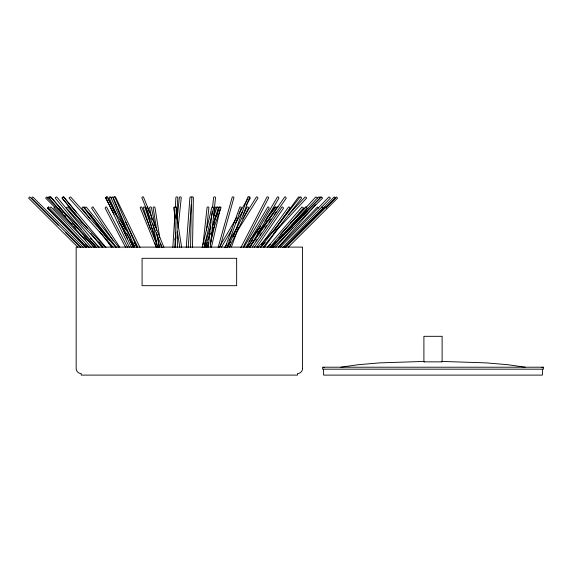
<?xml version="1.0" encoding="UTF-8"?>
<svg xmlns="http://www.w3.org/2000/svg" width="572" height="572" viewBox="0 0 572 572"><rect width="100%" height="100%" fill="white"/><g stroke="black" fill="none" stroke-linecap="round" stroke-linejoin="round"><path stroke-width="0.86" d="M190.562 247.361L191.313 204.647M192.499 247.311L193.379 197.476L192.857 196.897L191.885 196.918M110.325 207.529L114.1 214.135M172.851 247.361L174.868 214.436M175.304 207.314L175.904 197.526L176.326 196.918L177.291 196.897L177.842 197.476L176.584 217.946M174.782 247.311L175.711 232.182M186.265 247.311L189.925 197.476L190.397 196.897L191.363 196.918L191.863 197.526L188.202 247.361M174.953 240.018L175.139 238.252M177.241 217.889L179.351 197.526L179.737 196.918L180.702 196.897L181.274 197.476L178.164 227.577M177.063 238.202L177.613 232.89M208.322 247.054L212.098 211.64M212.57 207.214L213.606 197.476L214.057 196.897L215.022 196.918L215.537 197.526L210.26 247.104M202.967 244.766L207.064 207.529L207.493 206.971L208.422 206.992L208.923 207.579L206.385 230.63M204.533 247.469L205.312 240.376M207.915 247.047L208.737 242.664M213.528 217.224L215.344 207.579L215.665 206.992L217.16 207.529M210.231 244.366L213.363 227.706M214.028 224.195L215.68 215.422M210.582 243.157L214.765 224.932M216.752 216.259L218.747 207.579L219.04 206.992L220.549 207.529M211.39 247.447L220.148 209.266M202.145 247.447L211.84 207.529L212.191 206.971L213.099 206.992L213.663 207.579L203.968 247.497M218.161 247.333L232.125 197.526L232.389 196.918L233.319 196.897L233.977 197.476L220.256 246.425M205.076 244.122L210.761 226.276M213.47 217.775L216.952 206.992L217.825 206.971L218.475 207.529L212.248 227.077M206.013 246.625L207.371 242.378M208.179 239.825L210.074 233.876M205.069 247.376L210.196 233.076M212.005 228.028L219.541 206.992L220.399 206.971L221.064 207.529L211.218 235.035M206.692 247.655L208.501 242.607M225.146 247.705L239.661 207.529L239.925 206.971L240.805 206.992L241.42 207.579L226.898 247.755M229.622 246.911L230.537 244.394M233.29 236.851L247.647 197.476L247.919 196.897L249.628 196.897L250.372 198.084L246.303 204.983M231.445 246.961L238.474 227.685M243.057 215.122L249.478 197.526L248.834 196.918M227.656 247.19L247.104 206.971L247.933 206.992L248.598 207.579L248.434 208.137L229.372 247.547M240.869 247.576L267.067 196.918L267.889 196.897L268.625 197.476L268.547 198.084L243.164 247.154M219.055 247.526L236.665 217.617M238.917 213.785L247.497 199.22M221.471 247.154L231.86 229.522M235.471 223.387L242.692 211.118M247.554 247.497L277.484 196.897L278.285 196.918L278.936 198.112L249.907 247.183M243.658 247.619L267.818 206.971L268.583 206.992L269.205 208.137L245.96 247.254M224.639 247.612L227.012 243.829M228.914 240.805L236.987 227.942M242.692 218.862L256.47 196.918L257.207 196.897L258.001 198.084L236.622 232.132M227.12 247.268L230.916 241.212M254.204 247.483L282.039 206.992L282.697 206.971L283.519 208.115L256.699 247.125M249.764 247.326L284.806 196.897L285.521 196.918L286.3 198.112L252.273 247.075M249.256 247.276L277.363 206.971L278.056 206.992M255.798 241.112L256.821 239.647M259.888 235.256L261.425 233.054M265 227.928L266.538 225.725M269.09 222.065L271.135 219.133M274.202 214.736L276.247 211.804M261.418 244.602L288.581 206.992L289.21 206.971L290.068 208.115L273.874 230.53M273.981 230.838L298.57 196.918L300 197.476M264.55 247.154L279.722 226.226M250.786 239.117L260.446 226.269M266.888 217.703L274.939 206.992L275.54 206.971M246.904 247.376L249.592 243.801M257.643 233.097L261.397 228.099M266.23 221.679L267.303 220.249M248.97 241.52L259.96 227.427M264.9 221.085L275.883 206.992L277.198 207.529M246.618 247.576L252.66 239.825M257.05 234.184L272.98 213.749M260.596 247.369L300.15 196.897L300.779 196.918L301.666 198.112L263.213 247.183M267.16 247.519L301.98 206.971L303.21 207.579L303.425 208.137L269.769 247.333M275.768 247.24L292.857 227.778M304.054 215.029L307.593 211.004M278.464 247.061L315.587 204.79M306.17 207.422L315.837 196.897L316.988 197.526L317.31 198.112L272.007 247.462M280.28 234.563L305.648 206.971L306.756 207.579L307.064 208.137L270.828 247.554M257.707 247.662L277.792 226.197M288.753 214.486L305.183 196.918L306.242 197.476L306.642 198.084L273.773 233.219M260.382 247.526L265.251 242.321M290.49 223.266L306.127 206.992M271.714 245.939L275.997 241.377M279.05 238.116L282.718 234.205M278.485 247.39L317.503 206.971L318.854 208.137M280.573 247.068L328.95 196.897L329.951 197.526L330.366 198.112L282.604 247.64M284.97 247.097L322.951 208.115L321.836 206.971M284.827 247.361L334.227 196.897L335.392 198.084L326.054 207.665M286.021 232.303L307.321 210.66M267.331 247.583L270.477 244.408M291.856 225.239L299.399 217.625M273.423 245.059L275.94 242.528M279.715 238.724L321.235 196.897L322.072 197.526L322.565 198.112L273.502 247.547M317.496 198.184L318.84 196.897L320.02 198.084L285.979 232.182M284.777 247.247L325.218 206.971L326.397 208.137M285.828 247.226L336.4 196.918L337.587 198.112L288.317 247.183M54.862 206.992L53.747 208.137L85.836 240.483M48.949 206.971L47.648 208.137L86.422 247.454M49.306 197.526L50.536 196.897L67.096 215.608M83.476 207.579L84.856 206.971M541.748 367.531L542.413 367.21M340.84 367.21L357.757 364.764L379.794 362.877L424.138 361.425M48.72 206.971L47.39 208.137L85.5 247.125M49.306 196.918L49.75 196.897M319.962 196.918L321.171 197.476M107.021 196.897L105.477 197.526L105.605 198.112L113.528 213.077M114.564 196.918L115.422 196.897L140.033 247.454M441.877 361.425L486.221 362.877L508.265 364.764L525.175 367.21M323.609 367.21L324.274 367.531M58.201 225.204L29.787 196.897L28.6 198.084L77.856 247.183M65.78 232.754L80.302 247.226M50.036 198.155L48.777 196.897L47.512 198.112L62.648 213.206M59.495 207.586L81.567 229.608M90.39 238.417L91.656 239.675M92.914 240.934L99.221 247.226M64.536 215.093L65.801 216.352M72.108 222.644L95.438 245.924M83.383 247.433L32.797 196.918L32.132 197.476L31.56 198.084L80.888 247.34M48.162 198.155L46.904 196.897L45.603 198.112L72.093 224.632M73.981 226.526L75.876 228.421M84.077 236.629L94.795 247.361M85.228 243.751L88.982 247.562M88.989 247.083L50.972 206.992L50 207.529L49.6 208.115L86.386 246.911M105.613 247.404L67.761 206.992L66.745 207.529L66.359 208.115L102.996 247.218M59.302 207.464L60.496 208.787M115.887 247.318L70.592 196.918L69.434 197.476L69.098 198.084L113.192 247.154M93.701 247.154L50.822 196.918L49.564 197.476L49.292 198.084L91.591 247.64M105.977 247.533L63.578 196.897L63.02 196.918L62.069 198.112L87.273 228.221M98.734 241.906L102.745 246.689M98.427 247.068L56.771 196.918L55.477 197.476L55.234 198.084L96.318 247.547M76.612 212.82L63.656 196.897L62.312 197.526L62.141 198.112L82.418 223.044M90.869 233.426L102.131 247.283M118.797 247.175L86.279 206.992L84.999 207.529L84.792 208.115L116.752 247.605M108.215 239.661L83.369 206.971L82.74 206.992L81.918 208.137L90.019 218.797M99.742 231.596L111.626 247.226M89.597 213.449L109.617 240.812M108.701 242.7L111.862 247.018M119.712 247.075L93.029 206.971L92.314 206.992L91.606 208.137L113.342 240.819M112.248 207.75L130.766 237.108M134.084 242.378L137.409 247.655M118.847 221.664L134.52 246.511M175.447 207.579L175.111 206.992L173.616 207.529L175.261 218.111M147.526 206.971L149.321 212.655M107.851 198.47L116.602 215.015M129.944 240.226L133.691 247.318M127.606 247.426L106.571 206.992L105.791 206.971L105.148 208.115L125.769 247.748M125.761 222.186L127.32 225.397M128.099 227.005L137.866 247.068M131.617 247.719L107.507 196.918L106.664 196.897L105.934 197.476L106.049 198.084L129.401 247.276M125.204 229.451L110.618 196.897L109.738 196.918L109.059 197.526L109.259 198.112L116.552 214.393M127.027 233.526L133.226 247.361M120.928 224.16L127.492 238.81M136.98 247.626L114.815 196.918L113.95 196.897L113.235 197.476L113.378 198.084L134.828 247.154M126.505 230.752L112.634 196.897L111.075 197.526L111.304 198.112M129.551 238.181L133.276 247.261M163.921 247.29L143.422 196.918L142.542 196.897L141.835 197.476L142.006 198.084L162.169 247.626M158.087 247.597L141.699 206.992L140.855 206.971L140.176 207.529L140.34 208.115L156.063 247.054M156.728 243.043L145.002 207.529L144.723 206.971L143.837 206.992L143.229 207.579L150.486 229.565M154.955 243.093L156.349 247.318M158.987 245.974L159.481 247.683L156.463 232.833M146.039 207.579L155.706 240.898M155.412 227.599L151.394 207.529L151.022 206.971L150.107 206.992L149.564 207.579L152.009 219.791M152.703 223.28L157.422 246.839M159.731 237.509L154.969 207.529L154.569 206.971L153.646 206.992L153.124 207.579L156.764 230.502M160.711 243.679L161.268 247.211M157.464 234.913L159.424 247.254M176.412 213.749L181.617 247.254M177.32 231.338L179.787 247.211M177.499 247.683L176.648 207.579L176.226 206.992L175.297 206.971L174.789 207.529L175.64 247.64M542.413 369.183L542.413 375.103L323.609 375.103L323.609 369.183M302.574 368.532C302.559 371.264 300.25 373.58 297.512 373.587L297.512 375.103L81.224 375.103L81.224 373.587C78.486 373.58 76.169 371.264 76.162 368.532L76.162 247.111L302.574 247.111L302.574 368.532M424.574 361.847L423.902 361.861L423.902 336.315L442.12 336.315L442.12 361.861L424.574 361.847M236.651 258.308L142.085 258.308L142.085 285.678L236.651 285.678L236.651 258.308M543.4 367.21L322.622 367.21L322.622 369.183L543.4 369.183L543.4 367.21"/></g></svg>
